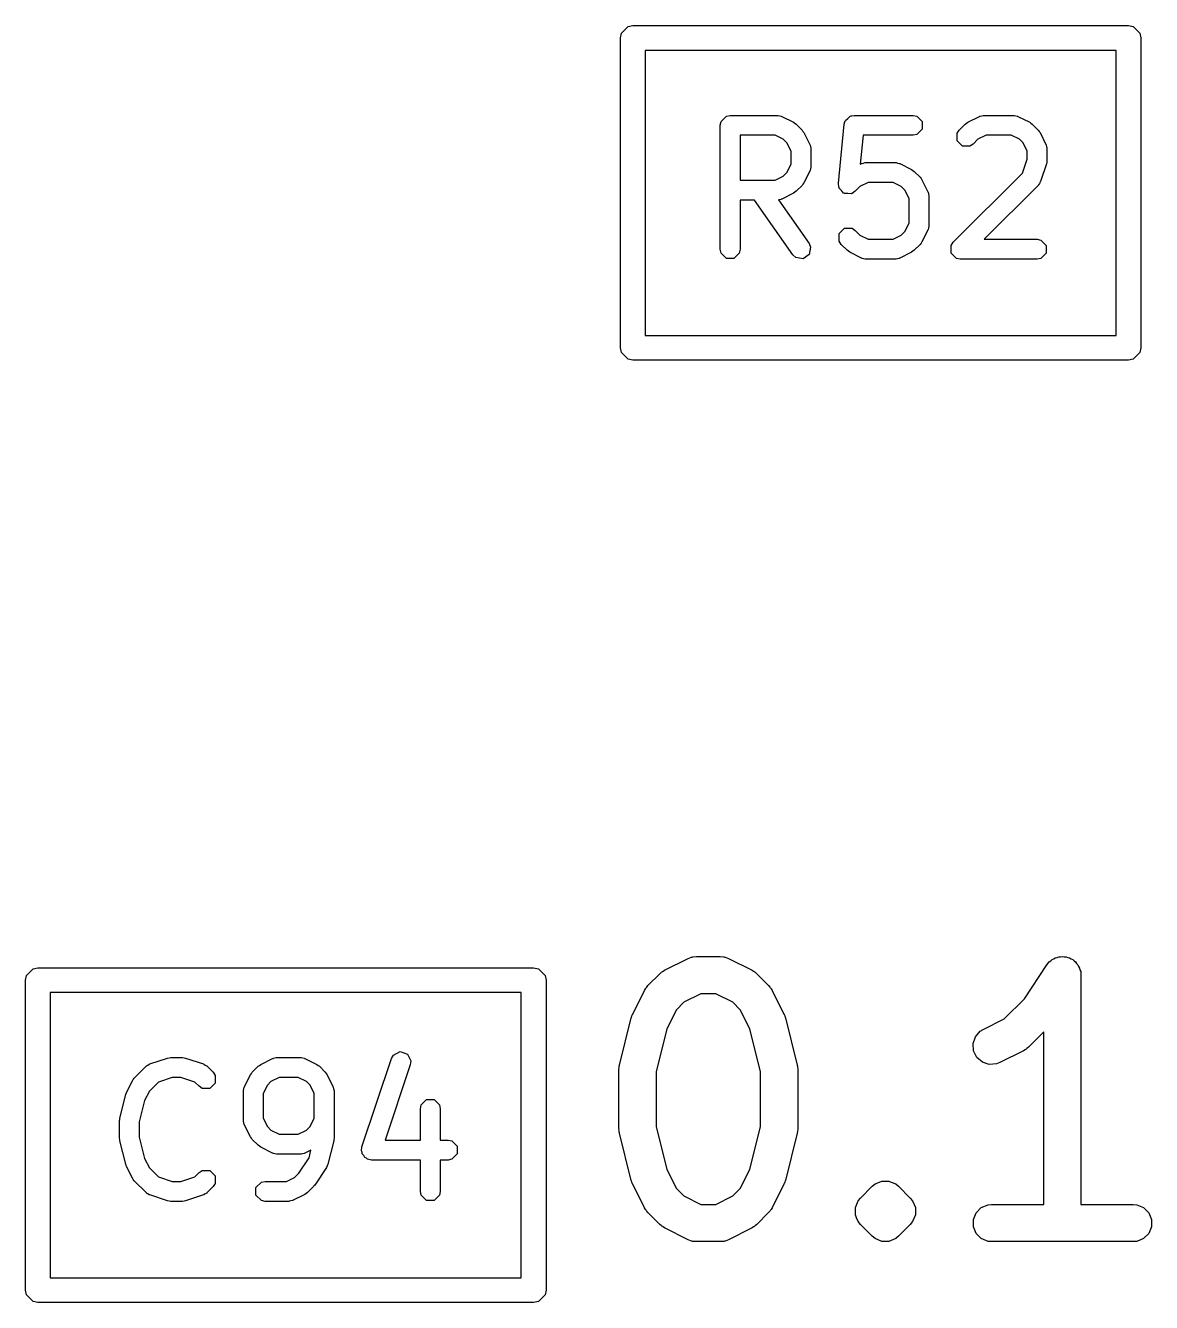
# Model space of a CAD drawing. Extents: x 1.56 to 6.49, y -4.6 to -1.37.
# Drawn here: x 3.313 to 3.4918, y -3.0659 to -2.8632 of the extents above; entities that cross this region are included whole.
import ezdxf

# ---------------------------------------------------------------- set-up
doc = ezdxf.new("R2010")
doc.units = 0
doc.header["$MEASUREMENT"] = 0
doc.layers.add('BLACK', color=7, linetype='CONTINUOUS')

msp = doc.modelspace()

# ---------------------------------------------------------------- linework, layer by layer
at = {"layer": 'BLACK', "linetype": 'CONTINUOUS'}
for p, q in [((3.40748, -2.86516), (3.40763, -2.8644)), ((3.40763, -2.8644), (3.4087, -2.86334)), ((3.4087, -2.86334), (3.40945, -2.86319)), ((3.40945, -2.86319), (3.48819, -2.86319)), ((3.48819, -2.86319), (3.48894, -2.86334)), ((3.48894, -2.86334), (3.49001, -2.8644)), ((3.49001, -2.8644), (3.49016, -2.86516)), ((3.40748, -2.91437), (3.40748, -2.86516)), ((3.49016, -2.86516), (3.49016, -2.91437)), ((3.41142, -2.86713), (3.41142, -2.9124)), ((3.48622, -2.86713), (3.41142, -2.86713)), ((3.48622, -2.9124), (3.48622, -2.86713)), ((3.42334, -2.87902), (3.42346, -2.87842)), ((3.42334, -2.89871), (3.42334, -2.87902)), ((3.42346, -2.87842), (3.42431, -2.87757)), ((3.42431, -2.87757), (3.42492, -2.87745)), ((3.42492, -2.87745), (3.43241, -2.87745)), ((3.43241, -2.87745), (3.43249, -2.87746)), ((3.43249, -2.87746), (3.43253, -2.87745)), ((3.43253, -2.87745), (3.43277, -2.87752)), ((3.43277, -2.87752), (3.43302, -2.87757)), ((3.43302, -2.87757), (3.43304, -2.87759)), ((3.43304, -2.87759), (3.43312, -2.87761)), ((3.43312, -2.87761), (3.43499, -2.87855)), ((3.43499, -2.87855), (3.43519, -2.87871)), ((3.43519, -2.87871), (3.4354, -2.87885)), ((3.4354, -2.87885), (3.43634, -2.87978)), ((3.4421, -2.88824), (3.44303, -2.87886)), ((3.44303, -2.87886), (3.44315, -2.8785)), ((3.44315, -2.87842), (3.44318, -2.87838)), ((3.44315, -2.8785), (3.44315, -2.87842)), ((3.44318, -2.87838), (3.44321, -2.87828)), ((3.44321, -2.87828), (3.44362, -2.87794)), ((3.44362, -2.87794), (3.444, -2.87757)), ((3.444, -2.87757), (3.44411, -2.87754)), ((3.44411, -2.87754), (3.44415, -2.87751)), ((3.44415, -2.87751), (3.44422, -2.87752)), ((3.44422, -2.87752), (3.4446, -2.87745)), ((3.4446, -2.87745), (3.45397, -2.87745)), ((3.45397, -2.87745), (3.45458, -2.87757)), ((3.45458, -2.87757), (3.45543, -2.87842)), ((3.45543, -2.87842), (3.45543, -2.87962)), ((3.4613, -2.87978), (3.46223, -2.87885)), ((3.46223, -2.87885), (3.46244, -2.87871)), ((3.46244, -2.87871), (3.46264, -2.87855)), ((3.46264, -2.87855), (3.46452, -2.87761)), ((3.46452, -2.87761), (3.46459, -2.87759)), ((3.46459, -2.87759), (3.46462, -2.87757)), ((3.46462, -2.87757), (3.46487, -2.87752)), ((3.46487, -2.87752), (3.46511, -2.87745)), ((3.46511, -2.87745), (3.46515, -2.87746)), ((3.46515, -2.87746), (3.46522, -2.87745)), ((3.46522, -2.87745), (3.46991, -2.87745)), ((3.46991, -2.87745), (3.46999, -2.87746)), ((3.46999, -2.87746), (3.47002, -2.87745)), ((3.47002, -2.87745), (3.47027, -2.87752)), ((3.47027, -2.87752), (3.47051, -2.87757)), ((3.47051, -2.87757), (3.47054, -2.87759)), ((3.47054, -2.87759), (3.47061, -2.87761)), ((3.47061, -2.87761), (3.47249, -2.87855)), ((3.47249, -2.87855), (3.47269, -2.87871)), ((3.47269, -2.87871), (3.4729, -2.87885)), ((3.4729, -2.87885), (3.47384, -2.87978)), ((3.43204, -2.8806), (3.42649, -2.8806)), ((3.42649, -2.8806), (3.42649, -2.88776)), ((3.43336, -2.88125), (3.43204, -2.8806)), ((3.43634, -2.87978), (3.43648, -2.87999)), ((3.43648, -2.87999), (3.43664, -2.88019)), ((3.43664, -2.88019), (3.43757, -2.88207)), ((3.44603, -2.8806), (3.44556, -2.88522)), ((3.45397, -2.8806), (3.44603, -2.8806)), ((3.45458, -2.88048), (3.45397, -2.8806)), ((3.45543, -2.87962), (3.45458, -2.88048)), ((3.46096, -2.88029), (3.4613, -2.87978)), ((3.46096, -2.8815), (3.46096, -2.88029)), ((3.46559, -2.8806), (3.46428, -2.88125)), ((3.46954, -2.8806), (3.46559, -2.8806)), ((3.47085, -2.88125), (3.46954, -2.8806)), ((3.47384, -2.87978), (3.47398, -2.87999)), ((3.47398, -2.87999), (3.47413, -2.88019)), ((3.47413, -2.88019), (3.47507, -2.88207)), ((3.43393, -2.88183), (3.43336, -2.88125)), ((3.43459, -2.88314), (3.43393, -2.88183)), ((3.43459, -2.88521), (3.43459, -2.88314)), ((3.43757, -2.88207), (3.43759, -2.88214)), ((3.43759, -2.88214), (3.43762, -2.88217)), ((3.43762, -2.88217), (3.43767, -2.88242)), ((3.43767, -2.88242), (3.43774, -2.88266)), ((3.43774, -2.88266), (3.43772, -2.88269)), ((3.43772, -2.88269), (3.43774, -2.88277)), ((3.43774, -2.88277), (3.43774, -2.88558)), ((3.46181, -2.88235), (3.46096, -2.8815)), ((3.46301, -2.88235), (3.46181, -2.88235)), ((3.46352, -2.88201), (3.46301, -2.88235)), ((3.46428, -2.88125), (3.46352, -2.88201)), ((3.47143, -2.88183), (3.47085, -2.88125)), ((3.47208, -2.88314), (3.47143, -2.88183)), ((3.47208, -2.88439), (3.47208, -2.88314)), ((3.47507, -2.88207), (3.47509, -2.88214)), ((3.47509, -2.88214), (3.47511, -2.88217)), ((3.47511, -2.88217), (3.47516, -2.88242)), ((3.47516, -2.88242), (3.47523, -2.88266)), ((3.47523, -2.88266), (3.47522, -2.88269)), ((3.47522, -2.88269), (3.47523, -2.88277)), ((3.47523, -2.88277), (3.47523, -2.88465)), ((3.43393, -2.88653), (3.43459, -2.88521)), ((3.44556, -2.88522), (3.44577, -2.88511)), ((3.44577, -2.88511), (3.44585, -2.88509)), ((3.44585, -2.88509), (3.44587, -2.88507)), ((3.44587, -2.88507), (3.44612, -2.88502)), ((3.44612, -2.88502), (3.44636, -2.88495)), ((3.44636, -2.88495), (3.4464, -2.88496)), ((3.4464, -2.88496), (3.44648, -2.88495)), ((3.44648, -2.88495), (3.45116, -2.88495)), ((3.45116, -2.88495), (3.45124, -2.88496)), ((3.45124, -2.88496), (3.45127, -2.88495)), ((3.45127, -2.88495), (3.45152, -2.88502)), ((3.45152, -2.88502), (3.45176, -2.88507)), ((3.45176, -2.88507), (3.45179, -2.88509)), ((3.45179, -2.88509), (3.45187, -2.88511)), ((3.45187, -2.88511), (3.45374, -2.88605)), ((3.47135, -2.88661), (3.47208, -2.88439)), ((3.47515, -2.88514), (3.47422, -2.88796)), ((3.47519, -2.88489), (3.47515, -2.88514)), ((3.47523, -2.88465), (3.47519, -2.88489)), ((3.43204, -2.88776), (3.43336, -2.8871)), ((3.43336, -2.8871), (3.43393, -2.88653)), ((3.43757, -2.88629), (3.43664, -2.88816)), ((3.43759, -2.88621), (3.43757, -2.88629)), ((3.43762, -2.88619), (3.43759, -2.88621)), ((3.43767, -2.88594), (3.43762, -2.88619)), ((3.43774, -2.88569), (3.43767, -2.88594)), ((3.43774, -2.88558), (3.43772, -2.88566)), ((3.43772, -2.88566), (3.43774, -2.88569)), ((3.45374, -2.88605), (3.45394, -2.8862)), ((3.45394, -2.8862), (3.45415, -2.88634)), ((3.45415, -2.88634), (3.45509, -2.88728)), ((3.46036, -2.89759), (3.47135, -2.88661)), ((3.42649, -2.88776), (3.43204, -2.88776)), ((3.43634, -2.88857), (3.4354, -2.88951)), ((3.43648, -2.88836), (3.43634, -2.88857)), ((3.43664, -2.88816), (3.43648, -2.88836)), ((3.44216, -2.88885), (3.4421, -2.88824)), ((3.44221, -2.88891), (3.44216, -2.88885)), ((3.44221, -2.889), (3.44221, -2.88891)), ((3.44258, -2.88937), (3.44221, -2.889)), ((3.44553, -2.88875), (3.44478, -2.88951)), ((3.44685, -2.8881), (3.44553, -2.88875)), ((3.45079, -2.8881), (3.44685, -2.8881)), ((3.4521, -2.88875), (3.45079, -2.8881)), ((3.45268, -2.88933), (3.4521, -2.88875)), ((3.45509, -2.88728), (3.45523, -2.88749)), ((3.45523, -2.88749), (3.45538, -2.88769)), ((3.45538, -2.88769), (3.45632, -2.88957)), ((3.47384, -2.88857), (3.46528, -2.89713)), ((3.47388, -2.88851), (3.47384, -2.88857)), ((3.47391, -2.88849), (3.47388, -2.88851)), ((3.47404, -2.88827), (3.47391, -2.88849)), ((3.47418, -2.88806), (3.47404, -2.88827)), ((3.47422, -2.88796), (3.47418, -2.88802)), ((3.47418, -2.88802), (3.47418, -2.88806)), ((3.42878, -2.89091), (3.42649, -2.89091)), ((3.42649, -2.89091), (3.42649, -2.89871)), ((3.43487, -2.89961), (3.42878, -2.89091)), ((3.43277, -2.89084), (3.43261, -2.89088)), ((3.43261, -2.89088), (3.43745, -2.8978)), ((3.43302, -2.89079), (3.43277, -2.89084)), ((3.43304, -2.89076), (3.43302, -2.89079)), ((3.43312, -2.89074), (3.43304, -2.89076)), ((3.43499, -2.8898), (3.43312, -2.89074)), ((3.43519, -2.88965), (3.43499, -2.8898)), ((3.4354, -2.88951), (3.43519, -2.88965)), ((3.44292, -2.88978), (3.44258, -2.88937)), ((3.443, -2.88979), (3.44292, -2.88978)), ((3.44306, -2.88985), (3.443, -2.88979)), ((3.44359, -2.88985), (3.44306, -2.88985)), ((3.44412, -2.8899), (3.44359, -2.88985)), ((3.44418, -2.88985), (3.44412, -2.8899)), ((3.44427, -2.88985), (3.44418, -2.88985)), ((3.44478, -2.88951), (3.44427, -2.88985)), ((3.45334, -2.89064), (3.45268, -2.88933)), ((3.45334, -2.89459), (3.45334, -2.89064)), ((3.45632, -2.88957), (3.45634, -2.88964)), ((3.45634, -2.88964), (3.45637, -2.88967)), ((3.45637, -2.88967), (3.45642, -2.88992)), ((3.45642, -2.88992), (3.45648, -2.89016)), ((3.45648, -2.89016), (3.45647, -2.89019)), ((3.45647, -2.89019), (3.45649, -2.89027)), ((3.45649, -2.89027), (3.45649, -2.89496)), ((3.45268, -2.8959), (3.45334, -2.89459)), ((3.45642, -2.89531), (3.45637, -2.89556)), ((3.45648, -2.89507), (3.45642, -2.89531)), ((3.45649, -2.89496), (3.45647, -2.89503)), ((3.45647, -2.89503), (3.45648, -2.89507)), ((3.44221, -2.89623), (3.44306, -2.89538)), ((3.44221, -2.89743), (3.44221, -2.89623)), ((3.44306, -2.89538), (3.44427, -2.89538)), ((3.44427, -2.89538), (3.44478, -2.89572)), ((3.44478, -2.89572), (3.44553, -2.89648)), ((3.44553, -2.89648), (3.44685, -2.89713)), ((3.44685, -2.89713), (3.45079, -2.89713)), ((3.45079, -2.89713), (3.4521, -2.89648)), ((3.4521, -2.89648), (3.45268, -2.8959)), ((3.45632, -2.89566), (3.45538, -2.89754)), ((3.45634, -2.89559), (3.45632, -2.89566)), ((3.45637, -2.89556), (3.45634, -2.89559)), ((3.46528, -2.89713), (3.47366, -2.89713)), ((3.47366, -2.89713), (3.47426, -2.89725)), ((3.47426, -2.89725), (3.47511, -2.8981)), ((3.42346, -2.89931), (3.42334, -2.89871)), ((3.42431, -2.90016), (3.42346, -2.89931)), ((3.42637, -2.89931), (3.42552, -2.90016)), ((3.42649, -2.89871), (3.42637, -2.89931)), ((3.43745, -2.8978), (3.4377, -2.89837)), ((3.4377, -2.89837), (3.43749, -2.89955)), ((3.44255, -2.89795), (3.44221, -2.89743)), ((3.44349, -2.89888), (3.44255, -2.89795)), ((3.4437, -2.89902), (3.44349, -2.89888)), ((3.4439, -2.89918), (3.4437, -2.89902)), ((3.44577, -2.90012), (3.4439, -2.89918)), ((3.45374, -2.89918), (3.45187, -2.90012)), ((3.45394, -2.89902), (3.45374, -2.89918)), ((3.45415, -2.89888), (3.45394, -2.89902)), ((3.45509, -2.89795), (3.45415, -2.89888)), ((3.45523, -2.89774), (3.45509, -2.89795)), ((3.45538, -2.89754), (3.45523, -2.89774)), ((3.46002, -2.8981), (3.46036, -2.89759)), ((3.46002, -2.89931), (3.46002, -2.8981)), ((3.46087, -2.90016), (3.46002, -2.89931)), ((3.47511, -2.89931), (3.47426, -2.90016)), ((3.47511, -2.8981), (3.47511, -2.89931)), ((3.42552, -2.90016), (3.42431, -2.90016)), ((3.43532, -2.90003), (3.43487, -2.89961)), ((3.4365, -2.90024), (3.43532, -2.90003)), ((3.43749, -2.89955), (3.4365, -2.90024)), ((3.44585, -2.90014), (3.44577, -2.90012)), ((3.44587, -2.90016), (3.44585, -2.90014)), ((3.44612, -2.90021), (3.44587, -2.90016)), ((3.44636, -2.90028), (3.44612, -2.90021)), ((3.4464, -2.90027), (3.44636, -2.90028)), ((3.44648, -2.90028), (3.4464, -2.90027)), ((3.45116, -2.90028), (3.44648, -2.90028)), ((3.45124, -2.90027), (3.45116, -2.90028)), ((3.45127, -2.90028), (3.45124, -2.90027)), ((3.45152, -2.90021), (3.45127, -2.90028)), ((3.45176, -2.90016), (3.45152, -2.90021)), ((3.45179, -2.90014), (3.45176, -2.90016)), ((3.45187, -2.90012), (3.45179, -2.90014)), ((3.46147, -2.90028), (3.46087, -2.90016)), ((3.47366, -2.90028), (3.46147, -2.90028)), ((3.47426, -2.90016), (3.47366, -2.90028)), ((3.41142, -2.9124), (3.48622, -2.9124)), ((3.40763, -2.91512), (3.40748, -2.91437)), ((3.4087, -2.91619), (3.40763, -2.91512)), ((3.49001, -2.91512), (3.48894, -2.91619)), ((3.49016, -2.91437), (3.49001, -2.91512)), ((3.40945, -2.91634), (3.4087, -2.91619)), ((3.48819, -2.91634), (3.40945, -2.91634)), ((3.48894, -2.91619), (3.48819, -2.91634)), ((3.31314, -3.01401), (3.31421, -3.01295)), ((3.31421, -3.01295), (3.31496, -3.0128)), ((3.31496, -3.0128), (3.3937, -3.0128)), ((3.3937, -3.0128), (3.39445, -3.01295)), ((3.39445, -3.01295), (3.39552, -3.01401)), ((3.4145, -3.0132), (3.41825, -3.01133)), ((3.41825, -3.01133), (3.41879, -3.01112)), ((3.41879, -3.01112), (3.4189, -3.01111)), ((3.4189, -3.01111), (3.419, -3.01107)), ((3.419, -3.01107), (3.41957, -3.01102)), ((3.41957, -3.01102), (3.42332, -3.01102)), ((3.42332, -3.01102), (3.4239, -3.01107)), ((3.4239, -3.01107), (3.424, -3.01111)), ((3.424, -3.01111), (3.4241, -3.01112)), ((3.4241, -3.01112), (3.42464, -3.01133)), ((3.42464, -3.01133), (3.42839, -3.0132)), ((3.47165, -3.01771), (3.47523, -3.01233)), ((3.47523, -3.01233), (3.47523, -3.01233)), ((3.47523, -3.01233), (3.47524, -3.01233)), ((3.47524, -3.01233), (3.4756, -3.01188)), ((3.47524, -3.01233), (3.47524, -3.01233)), ((3.4756, -3.01188), (3.47584, -3.01172)), ((3.47584, -3.01172), (3.47605, -3.01151)), ((3.47605, -3.01151), (3.47632, -3.0114)), ((3.47632, -3.0114), (3.47656, -3.01124)), ((3.47656, -3.01124), (3.47684, -3.01119)), ((3.47684, -3.01119), (3.47711, -3.01107)), ((3.47711, -3.01107), (3.4774, -3.01107)), ((3.4774, -3.01107), (3.47769, -3.01102)), ((3.47769, -3.01102), (3.47797, -3.01107)), ((3.47797, -3.01107), (3.47827, -3.01107)), ((3.47827, -3.01107), (3.47853, -3.01118)), ((3.47853, -3.01118), (3.47882, -3.01124)), ((3.47882, -3.01124), (3.47906, -3.0114)), ((3.47906, -3.0114), (3.47933, -3.01151)), ((3.47933, -3.01151), (3.47954, -3.01172)), ((3.47954, -3.01172), (3.47978, -3.01188)), ((3.47978, -3.01188), (3.47994, -3.01212)), ((3.47994, -3.01212), (3.48015, -3.01233)), ((3.48015, -3.01233), (3.48026, -3.0126)), ((3.48026, -3.0126), (3.48042, -3.01284)), ((3.48042, -3.01284), (3.48047, -3.01312)), ((3.31299, -3.01476), (3.31314, -3.01401)), ((3.31299, -3.06398), (3.31299, -3.01476)), ((3.39552, -3.01401), (3.39567, -3.01476)), ((3.39567, -3.01476), (3.39567, -3.06398)), ((3.41186, -3.01563), (3.41374, -3.01376)), ((3.41374, -3.01376), (3.41396, -3.01357)), ((3.41396, -3.01357), (3.41401, -3.01351)), ((3.41401, -3.01351), (3.4141, -3.01346)), ((3.4141, -3.01346), (3.41418, -3.01339)), ((3.41418, -3.01339), (3.41425, -3.01336)), ((3.41425, -3.01336), (3.4145, -3.0132)), ((3.42839, -3.0132), (3.42864, -3.01336)), ((3.42864, -3.01336), (3.42871, -3.01339)), ((3.42871, -3.01339), (3.42879, -3.01346)), ((3.42879, -3.01346), (3.42888, -3.01351)), ((3.42888, -3.01351), (3.42893, -3.01357)), ((3.42893, -3.01357), (3.42916, -3.01376)), ((3.42916, -3.01376), (3.43103, -3.01563)), ((3.48047, -3.01312), (3.48059, -3.01339)), ((3.48059, -3.01339), (3.48064, -3.01396)), ((3.48064, -3.01396), (3.48064, -3.01397)), ((3.48064, -3.01397), (3.48064, -3.01397)), ((3.48064, -3.01397), (3.48064, -3.01397)), ((3.48064, -3.01397), (3.48064, -3.05039)), ((3.31693, -3.01673), (3.31693, -3.06201)), ((3.39173, -3.01673), (3.31693, -3.01673)), ((3.39173, -3.06201), (3.39173, -3.01673)), ((3.40943, -3.02015), (3.41131, -3.0164)), ((3.41131, -3.0164), (3.41146, -3.01615)), ((3.41146, -3.01615), (3.41149, -3.01608)), ((3.41149, -3.01608), (3.41156, -3.016)), ((3.41156, -3.016), (3.41162, -3.01591)), ((3.41162, -3.01591), (3.41167, -3.01586)), ((3.41167, -3.01586), (3.41186, -3.01563)), ((3.42027, -3.01692), (3.41757, -3.01827)), ((3.42263, -3.01692), (3.42027, -3.01692)), ((3.42532, -3.01827), (3.42263, -3.01692)), ((3.43103, -3.01563), (3.43122, -3.01586)), ((3.43122, -3.01586), (3.43128, -3.01591)), ((3.43128, -3.01591), (3.43133, -3.016)), ((3.43133, -3.016), (3.4314, -3.01608)), ((3.4314, -3.01608), (3.43143, -3.01615)), ((3.43143, -3.01615), (3.43159, -3.0164)), ((3.43159, -3.0164), (3.43346, -3.02015)), ((3.41757, -3.01827), (3.41637, -3.01947)), ((3.42652, -3.01947), (3.42532, -3.01827)), ((3.46844, -3.02092), (3.47165, -3.01771)), ((3.40733, -3.02825), (3.40921, -3.02075)), ((3.40921, -3.02075), (3.40922, -3.02071)), ((3.40922, -3.02071), (3.40923, -3.02069)), ((3.40923, -3.02069), (3.40932, -3.02045)), ((3.40932, -3.02045), (3.4094, -3.02021)), ((3.4094, -3.02021), (3.40942, -3.02019)), ((3.40942, -3.02019), (3.40943, -3.02015)), ((3.41637, -3.01947), (3.41486, -3.0225)), ((3.42804, -3.0225), (3.42652, -3.01947)), ((3.43346, -3.02015), (3.43348, -3.02019)), ((3.43348, -3.02019), (3.43349, -3.02021)), ((3.43349, -3.02021), (3.43358, -3.02045)), ((3.43358, -3.02045), (3.43367, -3.02069)), ((3.43367, -3.02069), (3.43367, -3.02071)), ((3.43367, -3.02071), (3.43369, -3.02075)), ((3.43369, -3.02075), (3.43556, -3.02825)), ((3.46512, -3.02258), (3.46844, -3.02092)), ((3.41486, -3.0225), (3.41315, -3.02933)), ((3.42974, -3.02933), (3.42804, -3.0225)), ((3.46388, -3.02376), (3.46463, -3.02289)), ((3.46463, -3.02289), (3.46512, -3.02258)), ((3.47474, -3.02297), (3.47228, -3.02543)), ((3.47474, -3.05039), (3.47474, -3.02297)), ((3.46351, -3.02485), (3.46388, -3.02376)), ((3.46359, -3.026), (3.46351, -3.02485)), ((3.33274, -3.02807), (3.33555, -3.02713)), ((3.33555, -3.02713), (3.3358, -3.0271)), ((3.3358, -3.0271), (3.33605, -3.02705)), ((3.33605, -3.02705), (3.33793, -3.02705)), ((3.33793, -3.02705), (3.33817, -3.0271)), ((3.33817, -3.0271), (3.33842, -3.02713)), ((3.33842, -3.02713), (3.34124, -3.02807)), ((3.35232, -3.02717), (3.35257, -3.02712)), ((3.35257, -3.02712), (3.35281, -3.02706)), ((3.35281, -3.02706), (3.35285, -3.02707)), ((3.35285, -3.02707), (3.35292, -3.02705)), ((3.35292, -3.02705), (3.35667, -3.02705)), ((3.35667, -3.02705), (3.35675, -3.02707)), ((3.35675, -3.02707), (3.35679, -3.02706)), ((3.35679, -3.02706), (3.35703, -3.02712)), ((3.35703, -3.02712), (3.35728, -3.02717)), ((3.37112, -3.02719), (3.37142, -3.02666)), ((3.37142, -3.02666), (3.3725, -3.02612)), ((3.3725, -3.02612), (3.37364, -3.0265)), ((3.37364, -3.0265), (3.37418, -3.02758)), ((3.46411, -3.02703), (3.46359, -3.026)), ((3.46498, -3.02778), (3.46411, -3.02703)), ((3.47151, -3.02598), (3.46776, -3.02786)), ((3.47176, -3.02583), (3.47151, -3.02598)), ((3.47183, -3.0258), (3.47176, -3.02583)), ((3.47191, -3.02573), (3.47183, -3.0258)), ((3.472, -3.02568), (3.47191, -3.02573)), ((3.47205, -3.02562), (3.472, -3.02568)), ((3.47228, -3.02543), (3.47205, -3.02562)), ((3.33025, -3.03033), (3.33213, -3.02845)), ((3.33213, -3.02845), (3.33219, -3.02841)), ((3.33219, -3.02841), (3.33221, -3.02838)), ((3.33221, -3.02838), (3.33243, -3.02825)), ((3.33243, -3.02825), (3.33264, -3.02811)), ((3.33264, -3.02811), (3.33267, -3.02811)), ((3.33267, -3.02811), (3.33274, -3.02807)), ((3.34124, -3.02807), (3.34131, -3.02811)), ((3.34131, -3.02811), (3.34134, -3.02811)), ((3.34134, -3.02811), (3.34155, -3.02825)), ((3.34155, -3.02825), (3.34177, -3.02838)), ((3.34177, -3.02838), (3.34179, -3.02841)), ((3.34179, -3.02841), (3.34185, -3.02845)), ((3.34185, -3.02845), (3.34279, -3.02939)), ((3.349, -3.02939), (3.34994, -3.02845)), ((3.34994, -3.02845), (3.35015, -3.02831)), ((3.35015, -3.02831), (3.35035, -3.02816)), ((3.35035, -3.02816), (3.35222, -3.02722)), ((3.35222, -3.02722), (3.3523, -3.0272)), ((3.3523, -3.0272), (3.35232, -3.02717)), ((3.35728, -3.02717), (3.3573, -3.0272)), ((3.3573, -3.0272), (3.35738, -3.02722)), ((3.35738, -3.02722), (3.35925, -3.02816)), ((3.35925, -3.02816), (3.35945, -3.02831)), ((3.35945, -3.02831), (3.35966, -3.02845)), ((3.35966, -3.02845), (3.3606, -3.02939)), ((3.36643, -3.04125), (3.37112, -3.02719)), ((3.3741, -3.02819), (3.37011, -3.04018)), ((3.37418, -3.02758), (3.3741, -3.02819)), ((3.40725, -3.02882), (3.40728, -3.02861)), ((3.40726, -3.02887), (3.40725, -3.02882)), ((3.40725, -3.02897), (3.40726, -3.02887)), ((3.40725, -3.03834), (3.40725, -3.02897)), ((3.40728, -3.02861), (3.4073, -3.02839)), ((3.4073, -3.02839), (3.40732, -3.02835)), ((3.40732, -3.02835), (3.40733, -3.02825)), ((3.43556, -3.02825), (3.43558, -3.02835)), ((3.43558, -3.02835), (3.43559, -3.02839)), ((3.43559, -3.02839), (3.43561, -3.02861)), ((3.43561, -3.02861), (3.43565, -3.02882)), ((3.43565, -3.02882), (3.43564, -3.02887)), ((3.43564, -3.02887), (3.43565, -3.02897)), ((3.43565, -3.02897), (3.43565, -3.03834)), ((3.46607, -3.02815), (3.46498, -3.02778)), ((3.46722, -3.02807), (3.46607, -3.02815)), ((3.46776, -3.02786), (3.46722, -3.02807)), ((3.32902, -3.03261), (3.32996, -3.03074)), ((3.32996, -3.03074), (3.33011, -3.03054)), ((3.33011, -3.03054), (3.33025, -3.03033)), ((3.33409, -3.03094), (3.33266, -3.03237)), ((3.33631, -3.0302), (3.33409, -3.03094)), ((3.33767, -3.0302), (3.33631, -3.0302)), ((3.33989, -3.03094), (3.33767, -3.0302)), ((3.34056, -3.03162), (3.33989, -3.03094)), ((3.34313, -3.03111), (3.34228, -3.03196)), ((3.34279, -3.02939), (3.34313, -3.0299)), ((3.34313, -3.0299), (3.34313, -3.03111)), ((3.34777, -3.03167), (3.3487, -3.0298)), ((3.3487, -3.0298), (3.34886, -3.0296)), ((3.34886, -3.0296), (3.349, -3.02939)), ((3.35198, -3.03086), (3.35141, -3.03144)), ((3.3533, -3.0302), (3.35198, -3.03086)), ((3.3563, -3.0302), (3.3533, -3.0302)), ((3.35762, -3.03086), (3.3563, -3.0302)), ((3.35819, -3.03144), (3.35762, -3.03086)), ((3.3606, -3.02939), (3.36074, -3.0296)), ((3.36074, -3.0296), (3.36089, -3.0298)), ((3.36089, -3.0298), (3.36183, -3.03167)), ((3.41315, -3.02933), (3.41315, -3.03798)), ((3.42974, -3.03798), (3.42974, -3.02933)), ((3.32796, -3.03668), (3.3289, -3.03293)), ((3.3289, -3.03293), (3.32897, -3.03278)), ((3.32897, -3.03278), (3.32902, -3.03261)), ((3.33266, -3.03237), (3.33191, -3.03386)), ((3.34107, -3.03196), (3.34056, -3.03162)), ((3.34228, -3.03196), (3.34107, -3.03196)), ((3.3476, -3.03227), (3.34767, -3.03202)), ((3.34762, -3.0323), (3.3476, -3.03227)), ((3.3476, -3.03238), (3.34762, -3.0323)), ((3.3476, -3.03706), (3.3476, -3.03238)), ((3.34767, -3.03202), (3.34772, -3.03177)), ((3.34772, -3.03177), (3.34775, -3.03175)), ((3.34775, -3.03175), (3.34777, -3.03167)), ((3.35141, -3.03144), (3.35075, -3.03275)), ((3.35075, -3.03275), (3.35075, -3.03669)), ((3.35885, -3.03275), (3.35819, -3.03144)), ((3.35885, -3.03669), (3.35885, -3.03275)), ((3.36183, -3.03167), (3.36185, -3.03175)), ((3.36185, -3.03175), (3.36188, -3.03177)), ((3.36188, -3.03177), (3.36193, -3.03202)), ((3.36193, -3.03202), (3.36199, -3.03227)), ((3.36199, -3.03227), (3.36198, -3.0323)), ((3.36198, -3.0323), (3.362, -3.03238)), ((3.362, -3.03238), (3.362, -3.03988)), ((3.33191, -3.03386), (3.33106, -3.03726)), ((3.37572, -3.03519), (3.37584, -3.03459)), ((3.37572, -3.04018), (3.37572, -3.03519)), ((3.37584, -3.03459), (3.37669, -3.03373)), ((3.37669, -3.03373), (3.3779, -3.03373)), ((3.3779, -3.03373), (3.37875, -3.03459)), ((3.37875, -3.03459), (3.37887, -3.03519)), ((3.37887, -3.03519), (3.37887, -3.04018)), ((3.32792, -3.03706), (3.32795, -3.03688)), ((3.32792, -3.03988), (3.32792, -3.03706)), ((3.32795, -3.03688), (3.32796, -3.03668)), ((3.33106, -3.03726), (3.33106, -3.03968)), ((3.34762, -3.03714), (3.3476, -3.03706)), ((3.3476, -3.03718), (3.34762, -3.03714)), ((3.34767, -3.03742), (3.3476, -3.03718)), ((3.35075, -3.03669), (3.35141, -3.03801)), ((3.35819, -3.03801), (3.35885, -3.03669)), ((3.34772, -3.03767), (3.34767, -3.03742)), ((3.34775, -3.03769), (3.34772, -3.03767)), ((3.34777, -3.03777), (3.34775, -3.03769)), ((3.3487, -3.03964), (3.34777, -3.03777)), ((3.35141, -3.03801), (3.35198, -3.03858)), ((3.35198, -3.03858), (3.3533, -3.03924)), ((3.3533, -3.03924), (3.3563, -3.03924)), ((3.3563, -3.03924), (3.35762, -3.03858)), ((3.35762, -3.03858), (3.35819, -3.03801)), ((3.40726, -3.03844), (3.40725, -3.03834)), ((3.40725, -3.03848), (3.40726, -3.03844)), ((3.40728, -3.0387), (3.40725, -3.03848)), ((3.4073, -3.03892), (3.40728, -3.0387)), ((3.40732, -3.03896), (3.4073, -3.03892)), ((3.40733, -3.03906), (3.40732, -3.03896)), ((3.40921, -3.04656), (3.40733, -3.03906)), ((3.41315, -3.03798), (3.41486, -3.04481)), ((3.42804, -3.04481), (3.42974, -3.03798)), ((3.43556, -3.03906), (3.43369, -3.04656)), ((3.43558, -3.03896), (3.43556, -3.03906)), ((3.43559, -3.03892), (3.43558, -3.03896)), ((3.43561, -3.0387), (3.43559, -3.03892)), ((3.43565, -3.03848), (3.43561, -3.0387)), ((3.43565, -3.03834), (3.43564, -3.03844)), ((3.43564, -3.03844), (3.43565, -3.03848)), ((3.32795, -3.04007), (3.32792, -3.03988)), ((3.32796, -3.04026), (3.32795, -3.04007)), ((3.3289, -3.04401), (3.32796, -3.04026)), ((3.33106, -3.03968), (3.33191, -3.04308)), ((3.34886, -3.03984), (3.3487, -3.03964)), ((3.349, -3.04005), (3.34886, -3.03984)), ((3.34994, -3.04099), (3.349, -3.04005)), ((3.35015, -3.04113), (3.34994, -3.04099)), ((3.35035, -3.04129), (3.35015, -3.04113)), ((3.35222, -3.04222), (3.35035, -3.04129)), ((3.36195, -3.04026), (3.36101, -3.04401)), ((3.36196, -3.04007), (3.36195, -3.04026)), ((3.362, -3.03988), (3.36196, -3.04007)), ((3.36635, -3.04186), (3.36643, -3.04125)), ((3.37011, -3.04018), (3.37572, -3.04018)), ((3.37887, -3.04018), (3.38011, -3.04018)), ((3.38011, -3.04018), (3.38071, -3.0403)), ((3.38071, -3.0403), (3.38156, -3.04115)), ((3.38156, -3.04115), (3.38156, -3.04235)), ((3.33191, -3.04308), (3.33266, -3.04457)), ((3.3523, -3.04224), (3.35222, -3.04222)), ((3.35232, -3.04227), (3.3523, -3.04224)), ((3.35257, -3.04232), (3.35232, -3.04227)), ((3.35281, -3.04238), (3.35257, -3.04232)), ((3.35285, -3.04237), (3.35281, -3.04238)), ((3.35292, -3.04239), (3.35285, -3.04237)), ((3.35667, -3.04239), (3.35292, -3.04239)), ((3.35639, -3.04543), (3.35802, -3.04298)), ((3.35675, -3.04237), (3.35667, -3.04239)), ((3.35679, -3.04238), (3.35675, -3.04237)), ((3.35703, -3.04232), (3.35679, -3.04238)), ((3.35728, -3.04227), (3.35703, -3.04232)), ((3.3573, -3.04224), (3.35728, -3.04227)), ((3.35738, -3.04222), (3.3573, -3.04224)), ((3.35833, -3.04175), (3.35738, -3.04222)), ((3.35802, -3.04298), (3.35833, -3.04175)), ((3.36647, -3.04209), (3.36635, -3.04186)), ((3.36647, -3.04235), (3.36647, -3.04209)), ((3.36673, -3.04261), (3.36647, -3.04235)), ((3.36689, -3.04294), (3.36673, -3.04261)), ((3.36714, -3.04302), (3.36689, -3.04294)), ((3.36732, -3.04321), (3.36714, -3.04302)), ((3.36792, -3.04333), (3.36732, -3.04321)), ((3.37572, -3.04333), (3.36792, -3.04333)), ((3.37572, -3.04831), (3.37572, -3.04333)), ((3.38011, -3.04333), (3.37887, -3.04333)), ((3.37887, -3.04333), (3.37887, -3.04831)), ((3.38071, -3.04321), (3.38011, -3.04333)), ((3.38156, -3.04235), (3.38071, -3.04321)), ((3.32897, -3.04416), (3.3289, -3.04401)), ((3.32902, -3.04433), (3.32897, -3.04416)), ((3.32996, -3.04621), (3.32902, -3.04433)), ((3.33266, -3.04457), (3.33409, -3.046)), ((3.33989, -3.046), (3.34056, -3.04532)), ((3.34056, -3.04532), (3.34107, -3.04498)), ((3.34107, -3.04498), (3.34228, -3.04498)), ((3.34228, -3.04498), (3.34313, -3.04584)), ((3.3608, -3.0445), (3.35892, -3.04731)), ((3.3609, -3.04425), (3.3608, -3.0445)), ((3.36101, -3.04401), (3.3609, -3.04425)), ((3.41486, -3.04481), (3.41637, -3.04784)), ((3.42652, -3.04784), (3.42804, -3.04481)), ((3.33011, -3.0464), (3.32996, -3.04621)), ((3.33025, -3.04661), (3.33011, -3.0464)), ((3.33213, -3.04849), (3.33025, -3.04661)), ((3.33409, -3.046), (3.33631, -3.04674)), ((3.33631, -3.04674), (3.33767, -3.04674)), ((3.33767, -3.04674), (3.33989, -3.046)), ((3.34313, -3.04704), (3.34279, -3.04755)), ((3.34313, -3.04584), (3.34313, -3.04704)), ((3.34959, -3.04771), (3.35045, -3.04686)), ((3.35045, -3.04686), (3.35105, -3.04674)), ((3.35105, -3.04674), (3.35443, -3.04674)), ((3.35443, -3.04674), (3.35574, -3.04608)), ((3.35574, -3.04608), (3.35639, -3.04543)), ((3.35892, -3.04731), (3.35881, -3.04742)), ((3.40922, -3.0466), (3.40921, -3.04656)), ((3.40923, -3.04662), (3.40922, -3.0466)), ((3.40932, -3.04686), (3.40923, -3.04662)), ((3.4094, -3.0471), (3.40932, -3.04686)), ((3.40942, -3.04712), (3.4094, -3.0471)), ((3.40943, -3.04716), (3.40942, -3.04712)), ((3.41131, -3.05091), (3.40943, -3.04716)), ((3.43346, -3.04716), (3.43159, -3.05091)), ((3.43348, -3.04712), (3.43346, -3.04716)), ((3.43349, -3.0471), (3.43348, -3.04712)), ((3.43358, -3.04686), (3.43349, -3.0471)), ((3.43367, -3.04662), (3.43358, -3.04686)), ((3.43369, -3.04656), (3.43367, -3.0466)), ((3.43367, -3.0466), (3.43367, -3.04662)), ((3.44748, -3.0475), (3.44793, -3.04713)), ((3.44793, -3.04713), (3.44865, -3.04684)), ((3.44793, -3.04713), (3.44793, -3.04713)), ((3.44865, -3.04684), (3.44899, -3.04669)), ((3.44899, -3.04669), (3.45014, -3.04669)), ((3.45014, -3.04669), (3.45014, -3.04669)), ((3.45014, -3.04669), (3.45049, -3.04684)), ((3.45049, -3.04684), (3.45121, -3.04713)), ((3.45121, -3.04713), (3.45121, -3.04713)), ((3.45121, -3.04713), (3.45166, -3.0475)), ((3.33219, -3.04853), (3.33213, -3.04849)), ((3.33221, -3.04857), (3.33219, -3.04853)), ((3.33243, -3.04869), (3.33221, -3.04857)), ((3.33264, -3.04883), (3.33243, -3.04869)), ((3.33267, -3.04883), (3.33264, -3.04883)), ((3.33274, -3.04887), (3.33267, -3.04883)), ((3.33555, -3.04981), (3.33274, -3.04887)), ((3.34124, -3.04887), (3.33842, -3.04981)), ((3.34131, -3.04883), (3.34124, -3.04887)), ((3.34134, -3.04883), (3.34131, -3.04883)), ((3.34155, -3.04869), (3.34134, -3.04883)), ((3.34177, -3.04857), (3.34155, -3.04869)), ((3.34179, -3.04853), (3.34177, -3.04857)), ((3.34185, -3.04849), (3.34179, -3.04853)), ((3.34279, -3.04755), (3.34185, -3.04849)), ((3.34959, -3.04892), (3.34959, -3.04771)), ((3.35045, -3.04977), (3.34959, -3.04892)), ((3.35738, -3.04878), (3.3555, -3.04972)), ((3.35758, -3.04863), (3.35738, -3.04878)), ((3.35779, -3.04849), (3.35758, -3.04863)), ((3.35873, -3.04755), (3.35779, -3.04849)), ((3.35881, -3.04742), (3.35873, -3.04755)), ((3.37584, -3.04892), (3.37572, -3.04831)), ((3.37669, -3.04977), (3.37584, -3.04892)), ((3.37875, -3.04892), (3.3779, -3.04977)), ((3.37887, -3.04831), (3.37875, -3.04892)), ((3.41637, -3.04784), (3.41757, -3.04904)), ((3.41757, -3.04904), (3.42027, -3.05039)), ((3.42263, -3.05039), (3.42532, -3.04904)), ((3.42532, -3.04904), (3.42652, -3.04784)), ((3.44524, -3.04982), (3.44561, -3.04938)), ((3.44561, -3.04938), (3.44748, -3.0475)), ((3.45166, -3.0475), (3.45353, -3.04938)), ((3.45353, -3.04938), (3.4539, -3.04982)), ((3.3358, -3.04984), (3.33555, -3.04981)), ((3.33605, -3.04989), (3.3358, -3.04984)), ((3.33793, -3.04989), (3.33605, -3.04989)), ((3.33817, -3.04984), (3.33793, -3.04989)), ((3.33842, -3.04981), (3.33817, -3.04984)), ((3.35105, -3.04989), (3.35045, -3.04977)), ((3.3548, -3.04989), (3.35105, -3.04989)), ((3.35488, -3.04987), (3.3548, -3.04989)), ((3.35491, -3.04988), (3.35488, -3.04987)), ((3.35515, -3.04982), (3.35491, -3.04988)), ((3.3554, -3.04977), (3.35515, -3.04982)), ((3.35543, -3.04974), (3.3554, -3.04977)), ((3.3555, -3.04972), (3.35543, -3.04974)), ((3.3779, -3.04977), (3.37669, -3.04977)), ((3.41146, -3.05116), (3.41131, -3.05091)), ((3.41149, -3.05123), (3.41146, -3.05116)), ((3.41156, -3.05131), (3.41149, -3.05123)), ((3.41162, -3.0514), (3.41156, -3.05131)), ((3.41167, -3.05145), (3.41162, -3.0514)), ((3.41186, -3.05168), (3.41167, -3.05145)), ((3.42027, -3.05039), (3.42263, -3.05039)), ((3.43122, -3.05145), (3.43103, -3.05168)), ((3.43128, -3.0514), (3.43122, -3.05145)), ((3.43133, -3.05131), (3.43128, -3.0514)), ((3.4314, -3.05123), (3.43133, -3.05131)), ((3.43143, -3.05116), (3.4314, -3.05123)), ((3.43159, -3.05091), (3.43143, -3.05116)), ((3.4448, -3.05089), (3.44524, -3.04982)), ((3.4448, -3.05204), (3.4448, -3.05089)), ((3.4539, -3.04982), (3.45434, -3.05088)), ((3.45434, -3.05088), (3.45434, -3.05089)), ((3.45434, -3.05089), (3.45434, -3.05204)), ((3.46399, -3.0517), (3.4648, -3.05088)), ((3.4648, -3.05088), (3.46587, -3.05044)), ((3.46587, -3.05044), (3.46644, -3.05039)), ((3.46644, -3.05039), (3.47474, -3.05039)), ((3.48064, -3.05039), (3.48894, -3.05039)), ((3.48894, -3.05039), (3.48951, -3.05044)), ((3.48951, -3.05044), (3.49058, -3.05088)), ((3.49058, -3.05088), (3.49139, -3.0517)), ((3.41374, -3.05355), (3.41186, -3.05168)), ((3.43103, -3.05168), (3.42916, -3.05355)), ((3.445, -3.05252), (3.4448, -3.05204)), ((3.44524, -3.05311), (3.445, -3.05252)), ((3.44561, -3.05355), (3.44524, -3.05311)), ((3.4539, -3.05311), (3.45353, -3.05355)), ((3.45434, -3.05204), (3.4539, -3.05311)), ((3.46355, -3.05276), (3.46399, -3.0517)), ((3.46355, -3.05392), (3.46355, -3.05276)), ((3.49139, -3.0517), (3.49183, -3.05276)), ((3.49183, -3.05276), (3.49183, -3.05392)), ((3.41396, -3.05374), (3.41374, -3.05355)), ((3.41401, -3.0538), (3.41396, -3.05374)), ((3.4141, -3.05385), (3.41401, -3.0538)), ((3.41418, -3.05392), (3.4141, -3.05385)), ((3.41425, -3.05395), (3.41418, -3.05392)), ((3.4145, -3.05411), (3.41425, -3.05395)), ((3.41825, -3.05598), (3.4145, -3.05411)), ((3.42839, -3.05411), (3.42464, -3.05598)), ((3.42864, -3.05395), (3.42839, -3.05411)), ((3.42871, -3.05392), (3.42864, -3.05395)), ((3.42879, -3.05385), (3.42871, -3.05392)), ((3.42888, -3.0538), (3.42879, -3.05385)), ((3.42893, -3.05374), (3.42888, -3.0538)), ((3.42916, -3.05355), (3.42893, -3.05374)), ((3.44748, -3.05543), (3.44561, -3.05355)), ((3.44793, -3.05579), (3.44748, -3.05543)), ((3.45166, -3.05543), (3.45121, -3.05579)), ((3.45353, -3.05355), (3.45166, -3.05543)), ((3.46399, -3.05498), (3.46355, -3.05392)), ((3.4648, -3.05579), (3.46399, -3.05498)), ((3.49139, -3.05498), (3.49058, -3.05579)), ((3.49183, -3.05392), (3.49139, -3.05498)), ((3.41879, -3.05619), (3.41825, -3.05598)), ((3.4189, -3.05619), (3.41879, -3.05619)), ((3.419, -3.05624), (3.4189, -3.05619)), ((3.41957, -3.05629), (3.419, -3.05624)), ((3.42332, -3.05629), (3.41957, -3.05629)), ((3.4239, -3.05624), (3.42332, -3.05629)), ((3.424, -3.05619), (3.4239, -3.05624)), ((3.4241, -3.05619), (3.424, -3.05619)), ((3.42464, -3.05598), (3.4241, -3.05619)), ((3.44899, -3.05624), (3.44793, -3.05579)), ((3.45014, -3.05624), (3.44899, -3.05624)), ((3.44899, -3.05624), (3.44899, -3.05624)), ((3.45121, -3.05579), (3.45014, -3.05624)), ((3.45014, -3.05624), (3.45014, -3.05624)), ((3.46587, -3.05624), (3.4648, -3.05579)), ((3.46644, -3.05629), (3.46587, -3.05624)), ((3.48894, -3.05629), (3.46644, -3.05629)), ((3.48951, -3.05624), (3.48894, -3.05629)), ((3.49058, -3.05579), (3.48951, -3.05624)), ((3.31693, -3.06201), (3.39173, -3.06201)), ((3.31314, -3.06473), (3.31299, -3.06398)), ((3.31421, -3.0658), (3.31314, -3.06473)), ((3.39552, -3.06473), (3.39445, -3.0658)), ((3.39567, -3.06398), (3.39552, -3.06473)), ((3.31496, -3.06594), (3.31421, -3.0658)), ((3.3937, -3.06594), (3.31496, -3.06594)), ((3.39445, -3.0658), (3.3937, -3.06594))]:
    msp.add_line(p, q, dxfattribs=at)

doc.saveas('drawing.dxf')
